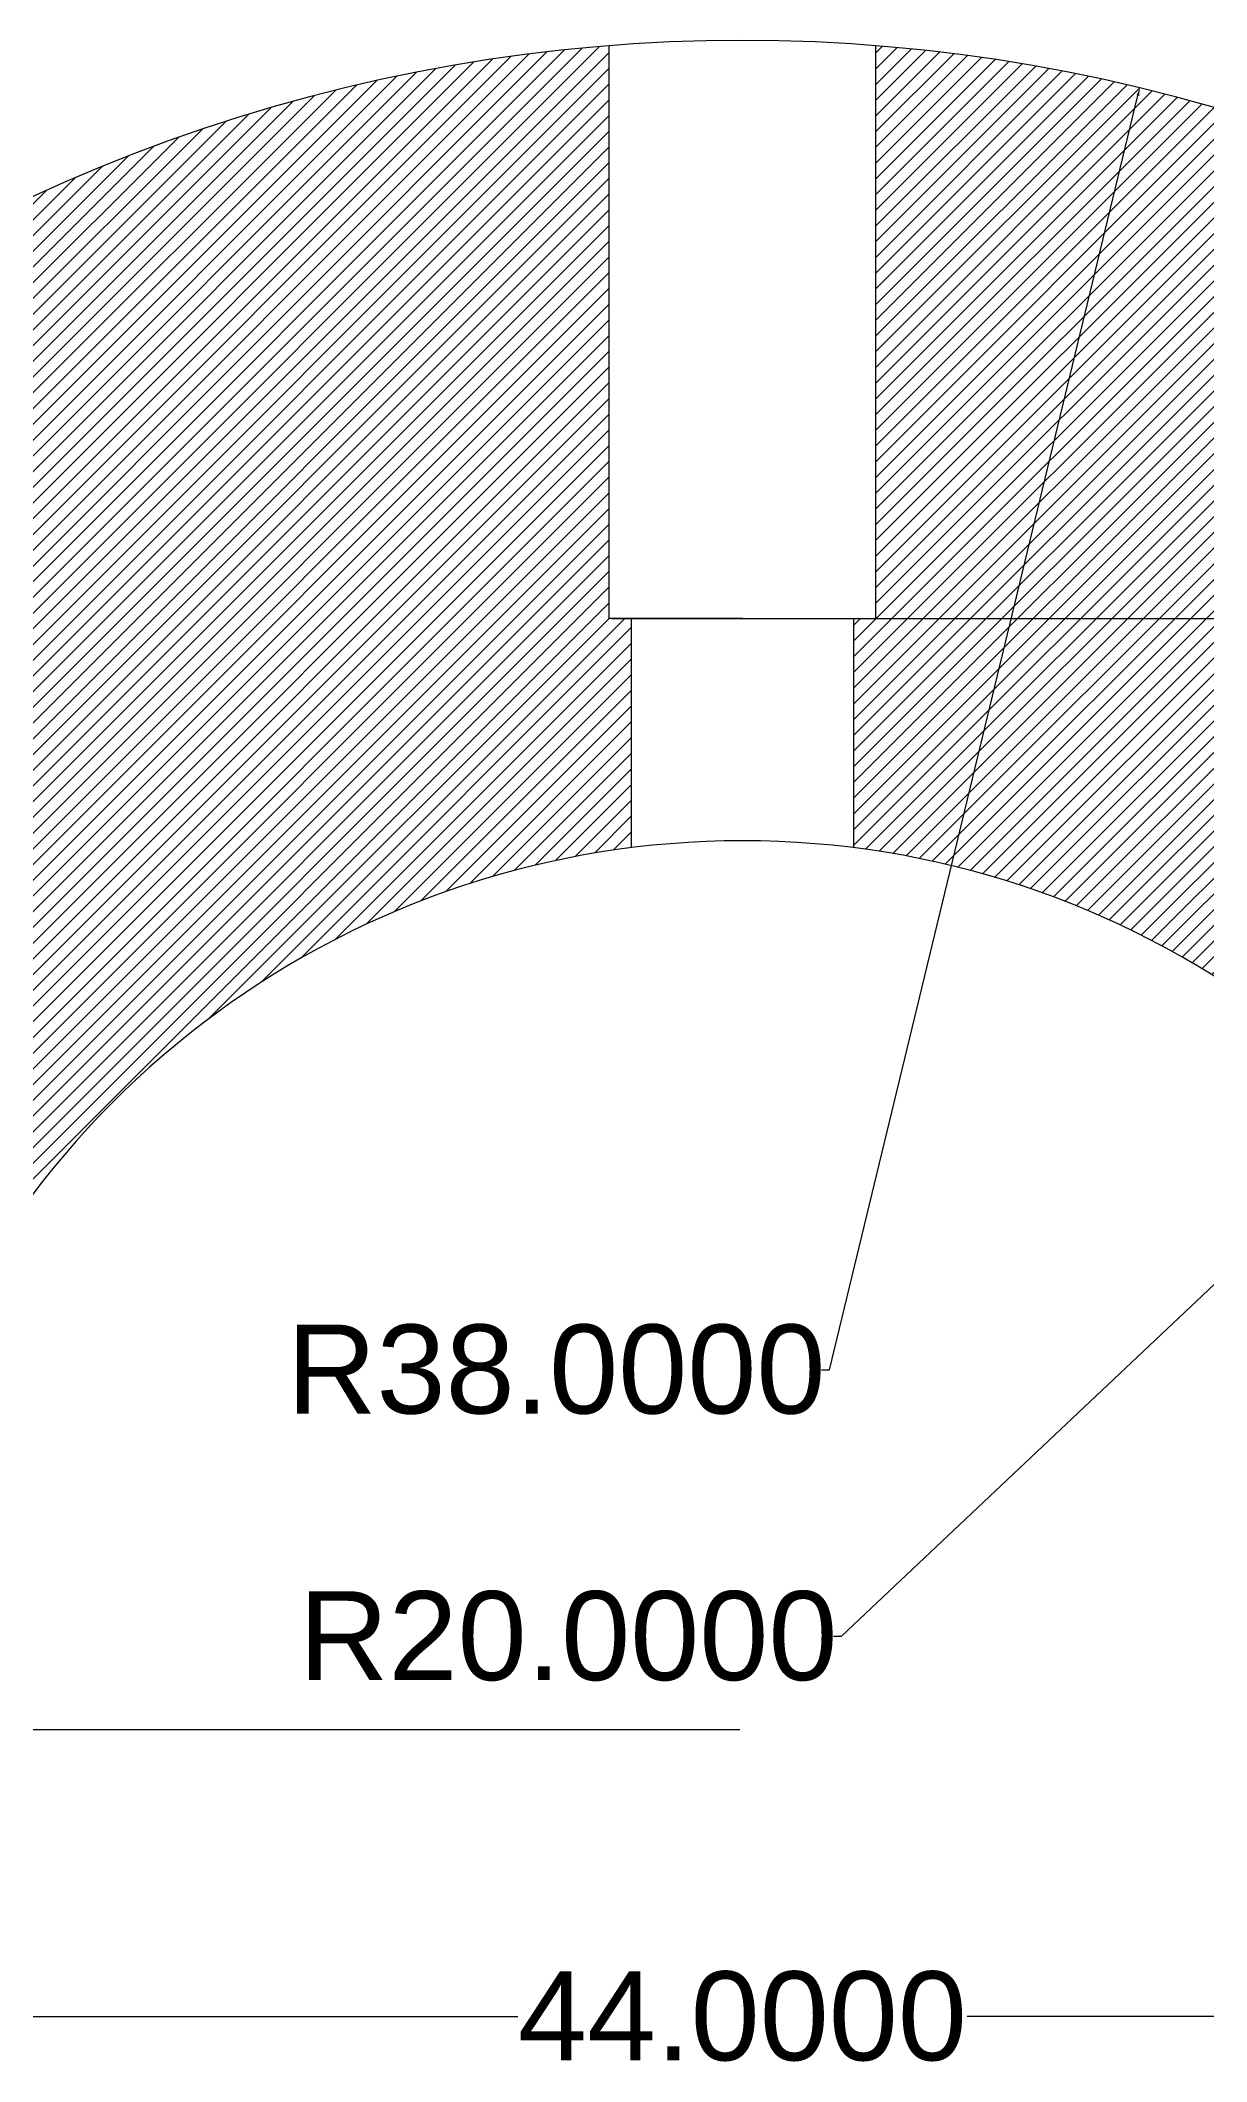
# Model space of a CAD drawing. Header units: inches. Extents: x -66 to 652, y -14 to 145.
# Drawn here: x 6.21 to 32.44, y -13.46 to 32 of the extents above; entities that cross this region are included whole.
import ezdxf

# ---------------------------------------------------------------- set-up
doc = ezdxf.new("R2010")
doc.units = ezdxf.units.IN
doc.header["$MEASUREMENT"] = 0
doc.layers.add('1', color=7, linetype='Continuous')
doc.styles.get("Standard").update_dxf_attribs({"font": 'arial.ttf'})
doc.dimstyles.get("Standard").update_dxf_attribs({"dimtxt": 0.18, "dimasz": 0.18, "dimexe": 0.18, "dimexo": 0.0625, "dimgap": 0.09, "dimtad": 0, "dimtih": 1, "dimtoh": 1, "dimdec": 4, "dimzin": 0, "dimdsep": 46, "dimtxsty": 'Standard', "dimcen": 0.09, "dimadec": 0, "dimazin": 0, "dimtfac": 1, "dimtdec": 4, "dimtofl": 0, "dimtmove": 0, "dimatfit": 3, "dimfxl": 1, "dimtolj": 1, "dimtzin": 0, "dimarcsym": 0})

# ---------------------------------------------------------------- blocks, each defined once
blk = doc.blocks.new('*D20')
at = {"layer": '1', "color": 0, "lineweight": -2, "transparency": 16777216}
for p, q in [((-0.063, 0), (-33.406, 0)), ((-33.226, -0.18), (-33.226, -1.889)), ((-33.226, -5.82), (-33.226, -4.111)), ((21.938, -6), (-33.406, -6))]:
    blk.add_line(p, q, dxfattribs=at)
at = {"layer": '1', "color": 0, "transparency": 16777216}
for points in [[(-33.256, -0.18), (-33.196, -0.18), (-33.226, 0)], [(-33.256, -5.82), (-33.196, -5.82), (-33.226, -6)]]:
    blk.add_solid(points, dxfattribs=at)
at = {"layer": 'Defpoints', "color": 0, "transparency": 16777216}
for p in [(0, 0), (-33.226, -6), (22, -6)]:
    blk.add_point(p, dxfattribs=at)
at = {"layer": '1', "color": 0, "transparency": 16777216, "insert": (-33.226, -3), "char_height": 0.18, "attachment_point": 5}
blk.add_mtext('\\A1;{\\H11.11111x;6.0000}', dxfattribs=at)
blk = doc.blocks.new('*D22')
at = {"layer": '1', "color": 0, "lineweight": -2, "transparency": 16777216}
for p, q in [((0, -0.063), (0, -12.623)), ((44, -0.063), (44, -12.623)), ((0.18, -12.443), (16.945, -12.443)), ((43.82, -12.443), (27.055, -12.443))]:
    blk.add_line(p, q, dxfattribs=at)
at = {"layer": '1', "color": 0, "transparency": 16777216}
for points in [[(0.18, -12.413), (0.18, -12.473), (0, -12.443)], [(43.82, -12.413), (43.82, -12.473), (44, -12.443)]]:
    blk.add_solid(points, dxfattribs=at)
at = {"layer": 'Defpoints', "color": 0, "transparency": 16777216}
for p in [(0, 0), (44, 0), (44, -12.443)]:
    blk.add_point(p, dxfattribs=at)
at = {"layer": '1', "color": 0, "transparency": 16777216, "insert": (22, -12.443), "char_height": 0.18, "attachment_point": 5}
blk.add_mtext('\\A1;{\\H11.11111x;44.0000}', dxfattribs=at)
blk = doc.blocks.new('*D23')
at = {"layer": '1', "color": 0, "lineweight": -2, "transparency": 16777216}
for p, q in [((65.063, 23), (80.173, 23)), ((79.993, 22.82), (79.993, 22.111)), ((79.993, 19.18), (79.993, 19.889)), ((19.063, 19), (80.173, 19))]:
    blk.add_line(p, q, dxfattribs=at)
at = {"layer": '1', "color": 0, "transparency": 16777216}
for points in [[(79.963, 22.82), (80.023, 22.82), (79.993, 23)], [(79.963, 19.18), (80.023, 19.18), (79.993, 19)]]:
    blk.add_solid(points, dxfattribs=at)
at = {"layer": 'Defpoints', "color": 0, "transparency": 16777216}
for p in [(65, 23), (79.993, 23), (19, 19)]:
    blk.add_point(p, dxfattribs=at)
at = {"layer": '1', "color": 0, "transparency": 16777216, "insert": (79.993, 21), "char_height": 0.18, "attachment_point": 5}
blk.add_mtext('\\A1;{\\H11.11111x;4.0000}', dxfattribs=at)
blk = doc.blocks.new('*D24')
at = {"layer": '1', "color": 0, "lineweight": -2, "transparency": 16777216}
for p, q in [((24.231, -3.892), (36.407, 7.612)), ((24.051, -3.892), (24.231, -3.892))]:
    blk.add_line(p, q, dxfattribs=at)
at = {"layer": '1', "color": 0, "transparency": 16777216}
blk.add_solid([(36.386, 7.634), (36.427, 7.59), (36.538, 7.735)], dxfattribs=at)
at = {"layer": 'Defpoints', "color": 0, "transparency": 16777216}
for p in [(36.538, 7.735), (22, -6)]:
    blk.add_point(p, dxfattribs=at)
at = {"layer": '1', "color": 0, "transparency": 16777216, "insert": (18.079, -3.892), "char_height": 0.18, "attachment_point": 5}
blk.add_mtext('\\A1;{\\H11.11111x;R20.0000}', dxfattribs=at)
blk = doc.blocks.new('*D27')
at = {"layer": '1', "color": 0, "lineweight": -2, "transparency": 16777216}
for p, q in [((23.961, 2.104), (30.894, 30.759)), ((23.781, 2.104), (23.961, 2.104))]:
    blk.add_line(p, q, dxfattribs=at)
at = {"layer": '1', "color": 0, "transparency": 16777216}
blk.add_solid([(30.865, 30.766), (30.924, 30.752), (30.937, 30.934)], dxfattribs=at)
at = {"layer": 'Defpoints', "color": 0, "transparency": 16777216}
for p in [(30.937, 30.934), (22, -6)]:
    blk.add_point(p, dxfattribs=at)
at = {"layer": '1', "color": 0, "transparency": 16777216, "insert": (17.809, 2.104), "char_height": 0.18, "attachment_point": 5}
blk.add_mtext('\\A1;{\\H11.11111x;R38.0000}', dxfattribs=at)

msp = doc.modelspace()

# ---------------------------------------------------------------- hatches: boundary and pattern name
at = {"layer": '1'}
h = msp.add_hatch(dxfattribs=at)
h.set_pattern_fill('ANSI31', color=256, scale=2)
h.paths.add_polyline_path([(19, 31.88139, 0.09279803), (5.5, 28.23083), (5.5, 23), (-3.5, 23), (-3.5, 13), (0, 13), (0, 0), (2.92122, 0, -0.29318622), (19.5, 13.84313), (19.5, 19), (19, 19)])
h.paths.add_polyline_path([(47.5, 23), (38.5, 23), (38.5, 28.23083, 0.09279803), (25, 31.88139), (25, 19), (24.5, 19), (24.5, 13.84313, -0.29318622), (41.07878, 0), (44, 0), (44, 13), (47.5, 13)])
h.paths.add_polyline_path([(-13.5, 23), (-21, 23), (-21, 13), (-13.5, 13)])
h.paths.add_polyline_path([(65, 23), (57.5, 23), (57.5, 13), (65, 13)])

# ---------------------------------------------------------------- linework, layer by layer
for p, q in [((19, 19), (19, 31.88139)), ((25, 19), (25, 31.88139)), ((22, 19), (19, 19)), ((22, 19), (19.5, 19)), ((19.5, 19), (19.5, 13.84313)), ((22, 19), (25, 19)), ((22, 19), (24.5, 19)), ((24.5, 19), (24.5, 13.84313))]:
    msp.add_line(p, q, dxfattribs=at)
for radius, start, end in [(38, 49.743387, 130.256613), (20, 17.457603, 162.542397)]:
    msp.add_arc((22, -6), radius, start, end, dxfattribs=at)

# ---------------------------------------------------------------- dimensions: what is measured, and where the dimension line sits
for mpoint, picture, middle in [((30.93671, 30.9342), '*D27', (17.80889, 2.10404)), ((36.53753, 7.73536), '*D24', (18.07889, -3.89222))]:
    dim = msp.add_radius_dim(center=(22, -6), mpoint=mpoint, text='{\\H11.11111x;<>}', dimstyle='Standard', dxfattribs=at)
    dim.commit()
    dim.dimension.update_dxf_attribs({"geometry": picture, "text_midpoint": middle, "dimtype": 164})
for base, p1, p2, picture, middle in [((79.99304, 23), (19, 19), (65, 23), '*D23', (79.99304, 21)), ((-33.22569, -6), (0, 0), (22, -6), '*D20', (-33.22569, -3))]:
    dim = msp.add_linear_dim(base=base, p1=p1, p2=p2, angle=90, text='{\\H11.11111x;<>}', dimstyle='Standard', dxfattribs=at)
    dim.commit()
    dim.dimension.update_dxf_attribs({"geometry": picture, "text_midpoint": middle})
dim = msp.add_linear_dim(base=(44, -12.44331), p1=(0, 0), p2=(44, 0), text='{\\H11.11111x;<>}', dimstyle='Standard', dxfattribs=at)
dim.commit()
dim.dimension.update_dxf_attribs({"geometry": '*D22', "text_midpoint": (22, -12.44331)})

doc.saveas('drawing.dxf')
